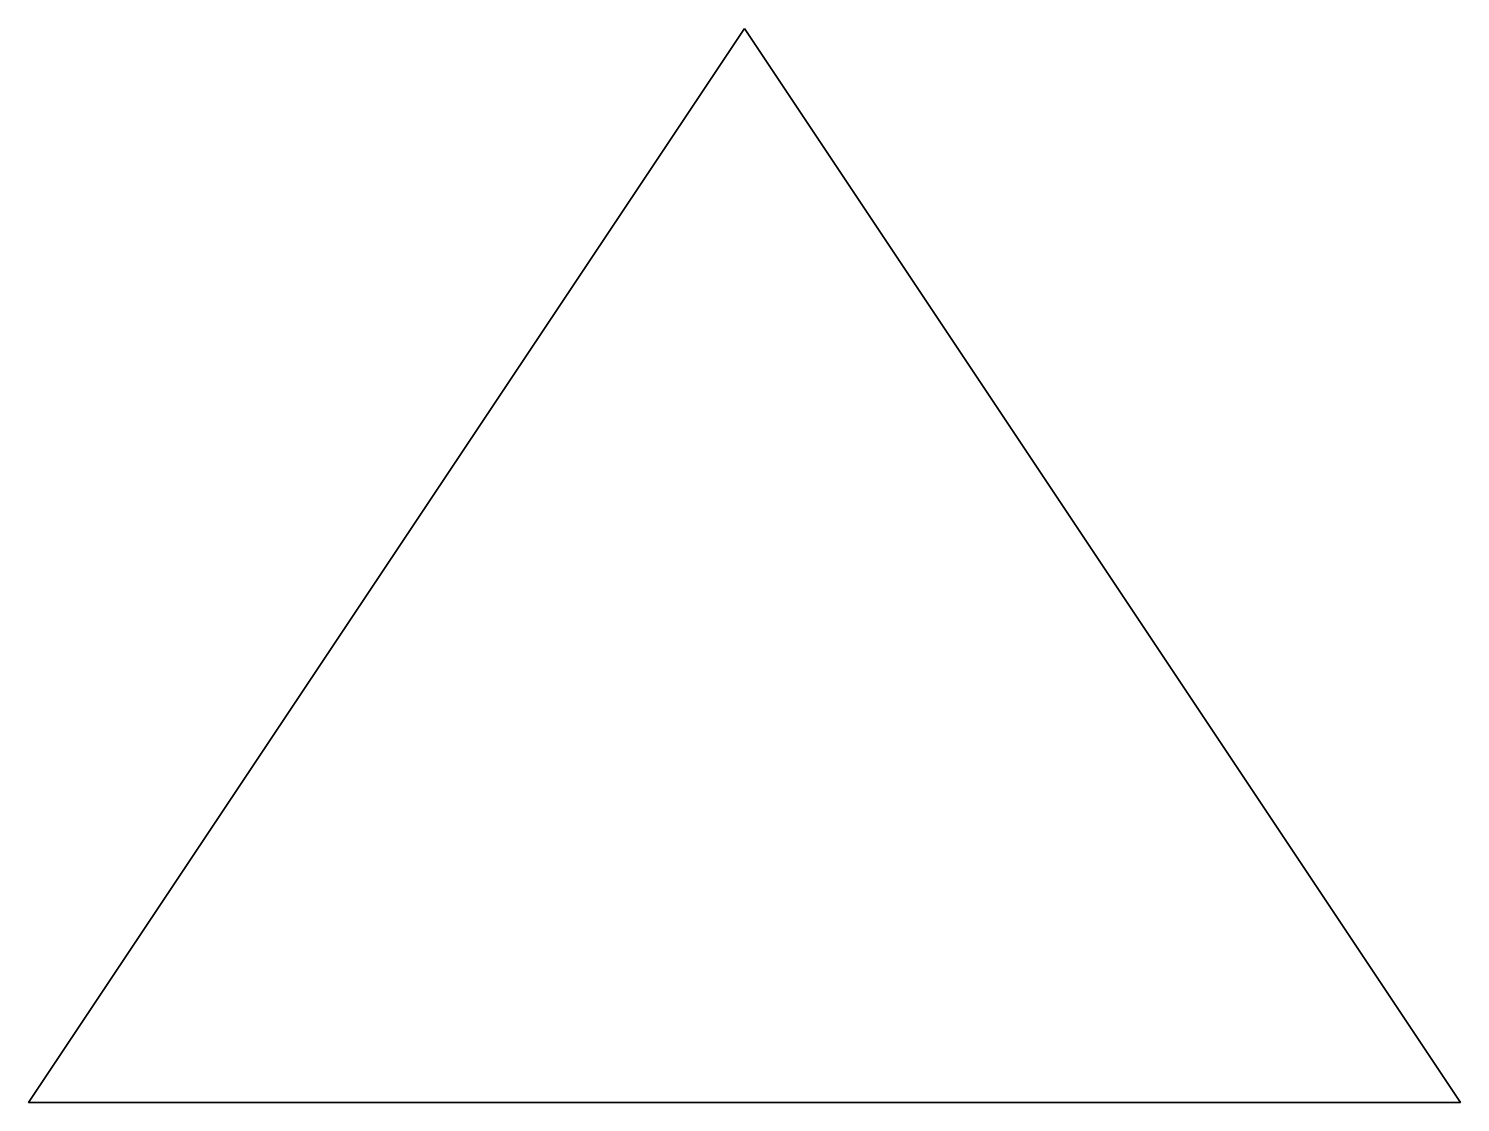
# Model space of a CAD drawing. Extents: x -2 to 2, y -3 to 0.
import ezdxf

# ---------------------------------------------------------------- set-up
doc = ezdxf.new("R2010")
doc.units = 0
doc.linetypes.add('Solid', pattern=[0])

msp = doc.modelspace()

# ---------------------------------------------------------------- linework, layer by layer
at = {"color": 0, "linetype": 'Solid', "lineweight": 35}
msp.add_lwpolyline([(0, 0), (2, -3), (-2, -3), (0, 0)], close=True, dxfattribs=at)

doc.saveas('drawing.dxf')
